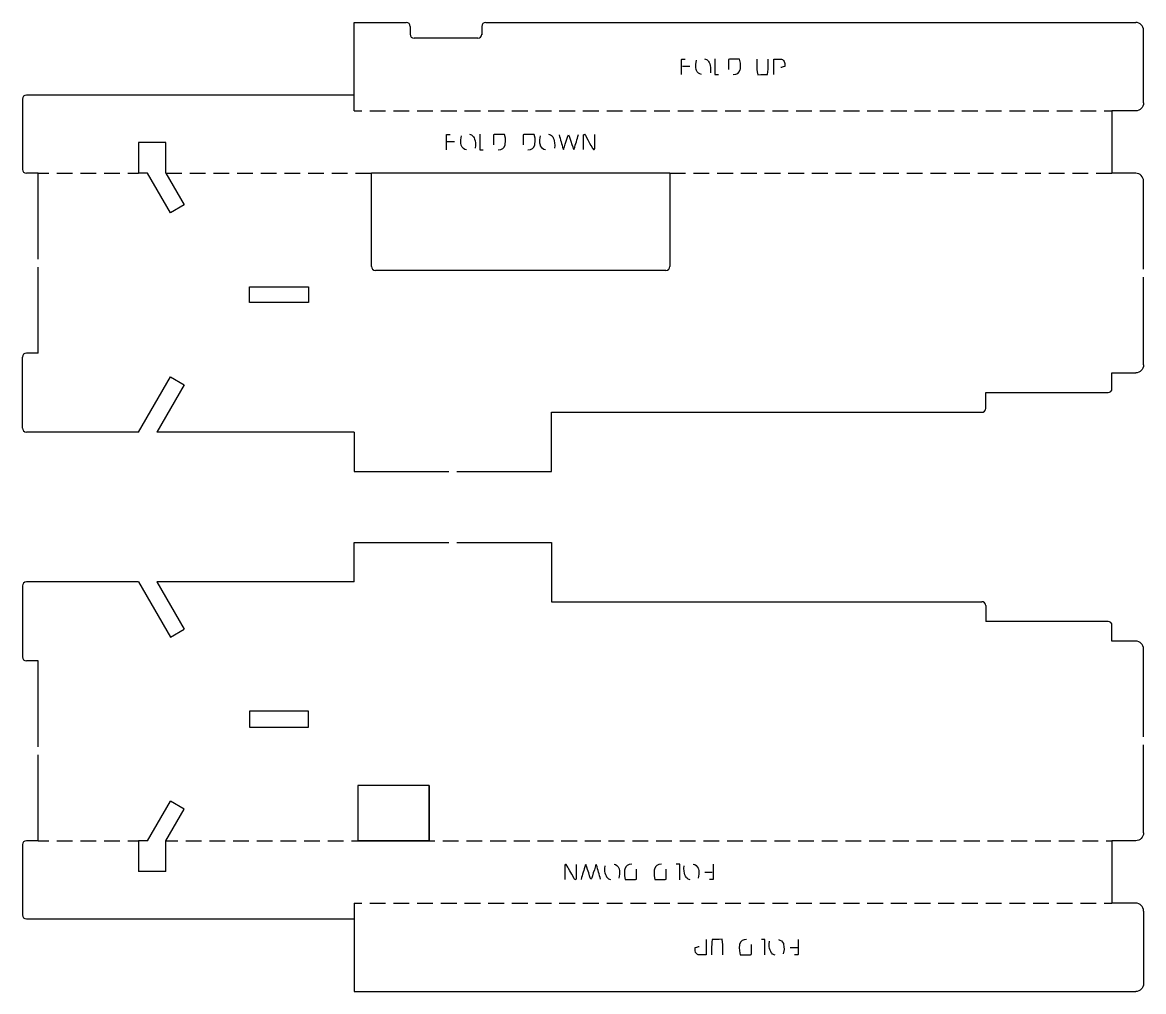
# Model space of a CAD drawing. Extents: x -8.5 to 23.4, y -6.8 to 11.8.
# Drawn here: x -7.21 to -1.62, y -0.21 to 4.62 of the extents above; entities that cross this region are included whole.
import ezdxf

# ---------------------------------------------------------------- set-up
doc = ezdxf.new("R2010")
doc.units = 0
doc.layers.add('Layer_2', color=7, linetype='CONTINUOUS')

msp = doc.modelspace()

# ---------------------------------------------------------------- linework, layer by layer
at = {"layer": 'Layer_2', "color": 1}
for points in [[(-5.5559, 4.620721), (-5.295628, 4.620721)], [(-5.5559, 4.179489), (-5.5559, 4.620721)], [(-5.275943, 4.601036), (-5.275943, 4.561666)], [(-4.918857, 4.601036), (-4.919132, 4.558367)], [(-4.899172, 4.620721), (-1.658262, 4.620721)], [(-4.938542, 4.541981), (-5.256258, 4.541981)], [(-1.618892, 4.218851), (-1.618892, 4.581351)], [(-5.5559, 4.258229), (-7.189758, 4.258229)], [(-7.209443, 4.238544), (-7.209443, 3.887627)], [(-5.5559, 4.179489), (-5.51653, 4.179489)], [(-5.47716, 4.179489), (-5.39842, 4.179489)], [(-5.35905, 4.179489), (-5.28031, 4.179489)], [(-5.240939, 4.179489), (-5.162199, 4.179489)], [(-5.122829, 4.179489), (-5.044089, 4.179489)], [(-5.004719, 4.179489), (-4.925979, 4.179489)], [(-4.886609, 4.179489), (-4.807869, 4.179489)], [(-4.768499, 4.179489), (-4.689758, 4.179489)], [(-4.650388, 4.179489), (-4.571648, 4.179489)], [(-4.532278, 4.179489), (-4.453538, 4.179489)], [(-4.414168, 4.179489), (-4.335428, 4.179489)], [(-4.296058, 4.179489), (-4.217317, 4.179489)], [(-4.177947, 4.179489), (-4.099207, 4.179489)], [(-4.059837, 4.179489), (-3.981097, 4.179489)], [(-3.941727, 4.179489), (-3.862987, 4.179489)], [(-3.823617, 4.179489), (-3.744876, 4.179489)], [(-3.705506, 4.179489), (-3.626766, 4.179489)], [(-3.587396, 4.179489), (-3.508656, 4.179489)], [(-3.469286, 4.179489), (-3.390546, 4.179489)], [(-3.351176, 4.179489), (-3.272436, 4.179489)], [(-3.233065, 4.179489), (-3.154325, 4.179489)], [(-3.114955, 4.179489), (-3.036215, 4.179489)], [(-2.996845, 4.179489), (-2.918105, 4.179489)], [(-2.878735, 4.179489), (-2.799995, 4.179489)], [(-2.760625, 4.179489), (-2.681884, 4.179489)], [(-2.642514, 4.179489), (-2.563774, 4.179489)], [(-2.524404, 4.179489), (-2.445664, 4.179489)], [(-2.406294, 4.179489), (-2.327554, 4.179489)], [(-2.288184, 4.179489), (-2.209443, 4.179489)], [(-2.170073, 4.179489), (-2.091333, 4.179489)], [(-2.051963, 4.179489), (-1.973223, 4.179489)], [(-1.933853, 4.179489), (-1.855113, 4.179489)], [(-1.815743, 4.179489), (-1.776373, 4.179489)], [(-1.776373, 4.179489), (-1.776373, 3.867942)], [(-1.658262, 4.179481), (-1.776373, 4.179489)], [(-4.411888, 3.985812), (-4.412462, 4.055281)], [(-6.494254, 4.022009), (-6.630636, 4.022009)], [(-6.630636, 4.022009), (-6.630636, 3.867942)], [(-6.494254, 3.867942), (-6.494254, 4.022009)], [(-7.130703, 3.867942), (-7.189758, 3.867942)], [(-7.130703, 3.438946), (-7.130703, 3.867942)], [(-7.130703, 3.867942), (-7.077518, 3.867942)], [(-7.038148, 3.867942), (-6.959408, 3.867942)], [(-6.920038, 3.867942), (-6.841298, 3.867942)], [(-6.801928, 3.867942), (-6.723187, 3.867942)], [(-6.683817, 3.867942), (-6.630636, 3.867942)], [(-6.585176, 3.867942), (-6.630636, 3.867942)], [(-6.471522, 3.671091), (-6.585176, 3.867942)], [(-6.494254, 3.867942), (-6.403333, 3.710461), (-6.471522, 3.671091)], [(-6.493581, 3.867942), (-6.414841, 3.867942)], [(-6.375471, 3.867942), (-6.296731, 3.867942)], [(-6.257361, 3.867942), (-6.178621, 3.867942)], [(-6.13925, 3.867942), (-6.06051, 3.867942)], [(-6.02114, 3.867942), (-5.9424, 3.867942)], [(-5.90303, 3.867942), (-5.82429, 3.867942)], [(-5.78492, 3.867942), (-5.70618, 3.867942)], [(-5.66681, 3.867942), (-5.588069, 3.867942)], [(-5.548699, 3.867942), (-5.469959, 3.867942)], [(-3.981097, 3.867942), (-5.469286, 3.867942)], [(-5.469286, 3.403375), (-5.469286, 3.867942)], [(-3.981097, 3.867942), (-3.981097, 3.403375)], [(-3.981097, 3.867942), (-3.902357, 3.867942)], [(-3.862987, 3.867942), (-3.784247, 3.867942)], [(-3.744876, 3.867942), (-3.666136, 3.867942)], [(-3.626766, 3.867942), (-3.548026, 3.867942)], [(-3.508656, 3.867942), (-3.429916, 3.867942)], [(-3.390546, 3.867942), (-3.311806, 3.867942)], [(-3.272436, 3.867942), (-3.193695, 3.867942)], [(-3.154325, 3.867942), (-3.075585, 3.867942)], [(-3.036215, 3.867942), (-2.957475, 3.867942)], [(-2.918105, 3.867942), (-2.839365, 3.867942)], [(-2.799995, 3.867942), (-2.721254, 3.867942)], [(-2.681884, 3.867942), (-2.603144, 3.867942)], [(-2.563774, 3.867942), (-2.485034, 3.867942)], [(-2.445664, 3.867942), (-2.366924, 3.867942)], [(-2.327554, 3.867942), (-2.248813, 3.867942)], [(-2.209443, 3.867942), (-2.130703, 3.867942)], [(-2.091333, 3.867942), (-2.012593, 3.867942)], [(-1.973223, 3.867942), (-1.894483, 3.867942)], [(-1.855113, 3.867942), (-1.776373, 3.867942)], [(-1.658262, 3.86795), (-1.776373, 3.867942)], [(-1.618892, 3.389734), (-1.618892, 3.82858)], [(-7.130703, 2.970591), (-7.130703, 3.399588)], [(-4.000782, 3.38369), (-5.449601, 3.38369)], [(-6.077554, 3.301155), (-5.782278, 3.301155), (-5.782278, 3.222415), (-6.077554, 3.222415), (-6.077554, 3.301155)], [(-1.618892, 2.911528), (-1.618892, 3.350375)], [(-7.130703, 2.970591), (-7.189758, 2.970591)], [(-7.209443, 2.596576), (-7.209443, 2.950907)], [(-6.630636, 2.57689), (-6.471522, 2.852481)], [(-6.471522, 2.852481), (-6.403333, 2.813111)], [(-1.776373, 2.793426), (-1.776373, 2.872166), (-1.658262, 2.872158)], [(-6.403333, 2.813111), (-6.539715, 2.57689)], [(-2.406294, 2.695001), (-2.406294, 2.773741), (-1.796058, 2.773741)], [(-4.571648, 2.38004), (-4.571648, 2.675316), (-2.425979, 2.675316)], [(-6.630636, 2.57689), (-7.189758, 2.57689)], [(-5.5559, 2.57689), (-6.539715, 2.57689)], [(-5.5559, 2.57689), (-5.5559, 2.38004)], [(-5.5559, 2.38004), (-5.083459, 2.38004)], [(-5.044089, 2.38004), (-4.571648, 2.38004)], [(-5.5559, 2.02578), (-5.083459, 2.02578)], [(-5.5559, 1.82893), (-5.5559, 2.02578)], [(-5.044089, 2.02578), (-4.571648, 2.02578)], [(-4.571648, 2.02578), (-4.571648, 1.730505)], [(-7.209443, 1.809245), (-7.209443, 1.454915)], [(-6.630636, 1.82893), (-7.189758, 1.82893)], [(-6.630636, 1.82893), (-6.471522, 1.553339)], [(-6.539715, 1.82893), (-6.403333, 1.592709)], [(-5.5559, 1.82893), (-6.539715, 1.82893)], [(-4.571648, 1.730505), (-2.425979, 1.730505)], [(-2.406294, 1.71082), (-2.406294, 1.63208)], [(-1.796058, 1.63208), (-2.406294, 1.63208)], [(-6.471522, 1.553339), (-6.403333, 1.592709)], [(-1.658262, 1.533662), (-1.776373, 1.533655), (-1.776373, 1.612395)], [(-1.618892, 1.055446), (-1.618892, 1.494292)], [(-7.130703, 1.435229), (-7.189758, 1.435229)], [(-7.130703, 1.006234), (-7.130703, 1.435229)], [(-6.077554, 1.183407), (-6.077554, 1.104666)], [(-5.782278, 1.183407), (-6.077554, 1.183407)], [(-5.782278, 1.104666), (-5.782278, 1.183407)], [(-6.077554, 1.104666), (-5.782278, 1.104666)], [(-1.618892, 0.577242), (-1.618892, 1.016088)], [(-7.130703, 0.53788), (-7.130703, 0.966876)], [(-6.585176, 0.53788), (-6.471522, 0.734729)], [(-6.403333, 0.695359), (-6.471522, 0.734729)], [(-6.494254, 0.53788), (-6.403333, 0.695359)], [(-7.209443, 0.518194), (-7.209443, 0.167277)], [(-7.130703, 0.53788), (-7.189758, 0.53788)], [(-7.130703, 0.53788), (-7.189758, 0.53788)], [(-7.130703, 0.53788), (-7.189758, 0.53788)], [(-7.130703, 0.53788), (-7.077518, 0.53788)], [(-7.038148, 0.53788), (-6.959408, 0.53788)], [(-6.920038, 0.53788), (-6.841298, 0.53788)], [(-6.801928, 0.53788), (-6.723187, 0.53788)], [(-6.683817, 0.53788), (-6.630636, 0.53788)], [(-6.585176, 0.53788), (-6.630636, 0.53788)], [(-6.630636, 0.53788), (-6.630636, 0.383813)], [(-6.494254, 0.53788), (-6.434526, 0.537875)], [(-6.494254, 0.383813), (-6.494254, 0.53788)], [(-6.395156, 0.537875), (-6.316416, 0.537875)], [(-6.277046, 0.537875), (-6.198306, 0.537875)], [(-6.158936, 0.537875), (-6.080195, 0.537875)], [(-6.040825, 0.537875), (-5.962085, 0.537875)], [(-5.922715, 0.537875), (-5.843975, 0.537875)], [(-5.804605, 0.537875), (-5.725865, 0.537875)], [(-5.686495, 0.537875), (-5.607754, 0.537875)], [(-5.568384, 0.537875), (-5.536223, 0.537867)], [(-5.181892, 0.537875), (-5.152361, 0.537875)], [(-5.112991, 0.537875), (-5.034251, 0.537875)], [(-4.99488, 0.537875), (-4.91614, 0.537875)], [(-4.87677, 0.537875), (-4.79803, 0.537875)], [(-4.75866, 0.537875), (-4.67992, 0.537875)], [(-4.64055, 0.537875), (-4.56181, 0.537875)], [(-4.522439, 0.537875), (-4.443699, 0.537875)], [(-4.404329, 0.537875), (-4.325589, 0.537875)], [(-4.286219, 0.537875), (-4.207479, 0.537875)], [(-4.168109, 0.537875), (-4.089369, 0.537875)], [(-4.049999, 0.537875), (-3.971258, 0.537875)], [(-3.931888, 0.537875), (-3.853148, 0.537875)], [(-3.813778, 0.537875), (-3.735038, 0.537875)], [(-3.695668, 0.537875), (-3.616928, 0.537875)], [(-3.577558, 0.537875), (-3.498817, 0.537875)], [(-3.459447, 0.537875), (-3.380707, 0.537875)], [(-3.341337, 0.537875), (-3.262597, 0.537875)], [(-3.223227, 0.537875), (-3.144487, 0.537875)], [(-3.105117, 0.537875), (-3.026376, 0.537875)], [(-2.987006, 0.537875), (-2.908266, 0.537875)], [(-2.868896, 0.537875), (-2.790156, 0.537875)], [(-2.750786, 0.537875), (-2.672046, 0.537875)], [(-2.632676, 0.537875), (-2.553936, 0.537875)], [(-2.514565, 0.537875), (-2.435825, 0.537875)], [(-2.396455, 0.537875), (-2.317715, 0.537875)], [(-2.278345, 0.537875), (-2.199605, 0.537875)], [(-2.160235, 0.537875), (-2.081495, 0.537875)], [(-2.042125, 0.537875), (-1.963384, 0.537875)], [(-1.924014, 0.537875), (-1.845274, 0.537875)], [(-1.805904, 0.537875), (-1.776373, 0.53788)], [(-1.776373, 0.53788), (-1.776373, 0.226332)], [(-1.658262, 0.537872), (-1.776373, 0.53788)], [(-4.448617, 0.420013), (-4.448041, 0.350545)], [(-6.494254, 0.383813), (-6.630636, 0.383813)], [(-5.5559, 0.226332), (-5.51653, 0.226332)], [(-5.5559, 0.226332), (-5.5559, -0.2149)], [(-5.47716, 0.226332), (-5.39842, 0.226332)], [(-5.35905, 0.226332), (-5.28031, 0.226332)], [(-5.240939, 0.226332), (-5.162199, 0.226332)], [(-5.122829, 0.226332), (-5.044089, 0.226332)], [(-5.004719, 0.226332), (-4.925979, 0.226332)], [(-4.886609, 0.226332), (-4.807869, 0.226332)], [(-4.768499, 0.226332), (-4.689758, 0.226332)], [(-4.650388, 0.226332), (-4.571648, 0.226332)], [(-4.532278, 0.226332), (-4.453538, 0.226332)], [(-4.414168, 0.226332), (-4.335428, 0.226332)], [(-4.296058, 0.226332), (-4.217317, 0.226332)], [(-4.177947, 0.226332), (-4.099207, 0.226332)], [(-4.059837, 0.226332), (-3.981097, 0.226332)], [(-3.941727, 0.226332), (-3.862987, 0.226332)], [(-3.823617, 0.226332), (-3.744876, 0.226332)], [(-3.705506, 0.226332), (-3.626766, 0.226332)], [(-3.587396, 0.226332), (-3.508656, 0.226332)], [(-3.469286, 0.226332), (-3.390546, 0.226332)], [(-3.351176, 0.226332), (-3.272436, 0.226332)], [(-3.233065, 0.226332), (-3.154325, 0.226332)], [(-3.114955, 0.226332), (-3.036215, 0.226332)], [(-2.996845, 0.226332), (-2.918105, 0.226332)], [(-2.878735, 0.226332), (-2.799995, 0.226332)], [(-2.760625, 0.226332), (-2.681884, 0.226332)], [(-2.642514, 0.226332), (-2.563774, 0.226332)], [(-2.524404, 0.226332), (-2.445664, 0.226332)], [(-2.406294, 0.226332), (-2.327554, 0.226332)], [(-2.288184, 0.226332), (-2.209443, 0.226332)], [(-2.170073, 0.226332), (-2.091333, 0.226332)], [(-2.051963, 0.226332), (-1.973223, 0.226332)], [(-1.933853, 0.226332), (-1.855113, 0.226332)], [(-1.815743, 0.226332), (-1.776373, 0.226332)], [(-1.658262, 0.22634), (-1.776373, 0.226332)], [(-1.618892, 0.18697), (-1.618892, -0.175538)], [(-7.189758, 0.147592), (-5.5559, 0.147592)], [(-5.5559, -0.2149), (-1.658262, -0.214908)]]:
    msp.add_lwpolyline(points, dxfattribs=at)
for points in [[(-5.536223, 0.813458), (-5.536223, 0.813458), (-5.536223, 0.813458), (-5.536223, 0.813458)], [(-5.181892, 0.537867), (-5.181892, 0.813458), (-5.181892, 0.537867), (-5.181892, 0.537867)], [(-5.536223, 0.537867), (-5.181892, 0.537867), (-5.181892, 0.537867), (-5.536223, 0.537867), (-5.536223, 0.537867)]]:
    msp.add_lwpolyline(points, close=True, dxfattribs=at)
for points in [[(-5.275943, 4.601036), (-5.275943, 4.611906), (-5.284758, 4.620721), (-5.295628, 4.620721)], [(-4.899172, 4.620721), (-4.910046, 4.620721), (-4.918857, 4.611906), (-4.918857, 4.601036)], [(-1.618892, 4.581351), (-1.618892, 4.603092), (-1.636522, 4.620721), (-1.658262, 4.620721)], [(-5.275943, 4.561666), (-5.275943, 4.550796), (-5.267132, 4.541981), (-5.256258, 4.541981)], [(-4.938542, 4.541981), (-4.927672, 4.541981), (-4.918857, 4.550796), (-4.918857, 4.561666)], [(-3.922915, 4.434958), (-3.922915, 4.434958), (-3.922915, 4.437985), (-3.920879, 4.437784)], [(-3.922837, 4.360741), (-3.922859, 4.385481), (-3.922892, 4.410221), (-3.922914, 4.434958)], [(-3.920879, 4.437784), (-3.918415, 4.437784), (-3.918415, 4.437784), (-3.904171, 4.437784)], [(-3.848298, 4.38158), (-3.848298, 4.38158), (-3.856601, 4.401458), (-3.847892, 4.431863)], [(-3.808085, 4.439477), (-3.80131, 4.438005), (-3.795231, 4.435127), (-3.790636, 4.429784)], [(-3.790636, 4.429784), (-3.790636, 4.429784), (-3.772676, 4.40891), (-3.778829, 4.36969)], [(-3.756187, 4.438162), (-3.756184, 4.414304), (-3.756184, 4.39045), (-3.756187, 4.366592)], [(-3.684365, 4.437048), (-3.689495, 4.437092), (-3.688703, 4.434426), (-3.688703, 4.430206)], [(-3.688703, 4.430206), (-3.688703, 4.430206), (-3.688703, 4.407611), (-3.688703, 4.385021)], [(-3.669058, 4.436903), (-3.676711, 4.436981), (-3.684365, 4.437048), (-3.684365, 4.437048)], [(-3.632991, 4.436564), (-3.661404, 4.436832), (-3.661404, 4.436832), (-3.669058, 4.436903)], [(-3.630369, 4.38558), (-3.630369, 4.38558), (-3.624636, 4.410607), (-3.632991, 4.436564)], [(-3.547105, 4.437607), (-3.547105, 4.424765), (-3.547105, 4.411926), (-3.547105, 4.399084)], [(-3.490691, 4.398454), (-3.490691, 4.411647), (-3.490691, 4.424836), (-3.490691, 4.438029)], [(-3.463293, 4.436863), (-3.458081, 4.436941), (-3.458081, 4.436941), (-3.450014, 4.437068)], [(-3.463132, 4.431048), (-3.463132, 4.431048), (-3.463132, 4.436123), (-3.463293, 4.436863)], [(-3.463132, 4.360741), (-3.463132, 4.384178), (-3.463132, 4.407615), (-3.463132, 4.431048)], [(-3.450014, 4.437068), (-3.441951, 4.43719), (-3.433884, 4.437312), (-3.433884, 4.437312)], [(-3.433884, 4.437312), (-3.427333, 4.437412), (-3.420691, 4.436572), (-3.416211, 4.432804)], [(-3.416211, 4.432804), (-3.416211, 4.432804), (-3.405026, 4.423403), (-3.40777, 4.400993)], [(-3.88179, 4.400107), (-3.893999, 4.400107), (-3.906207, 4.400107), (-3.918416, 4.400107)], [(-3.823597, 4.360741), (-3.834373, 4.363426), (-3.843983, 4.371249), (-3.848298, 4.38158)], [(-3.756502, 4.360706), (-3.752431, 4.360739), (-3.752431, 4.360739), (-3.739297, 4.360867)], [(-3.756187, 4.366592), (-3.756187, 4.366592), (-3.756187, 4.363076), (-3.756501, 4.360706)], [(-3.664707, 4.360741), (-3.64627, 4.360741), (-3.634597, 4.367127), (-3.630369, 4.38558)], [(-3.547105, 4.399084), (-3.547105, 4.399084), (-3.547105, 4.37832), (-3.543006, 4.359891)], [(-3.543006, 4.359891), (-3.51742, 4.360773), (-3.51742, 4.360773), (-3.493731, 4.361592)], [(-3.493731, 4.361592), (-3.490691, 4.379521), (-3.490691, 4.398454), (-3.490691, 4.398454)], [(-3.40777, 4.400993), (-3.422719, 4.396828), (-3.422719, 4.396828), (-3.42823, 4.395292)], [(-7.189758, 4.258229), (-7.200628, 4.258229), (-7.209443, 4.249414), (-7.209443, 4.238544)], [(-1.618892, 4.218851), (-1.618892, 4.197111), (-1.636522, 4.179481), (-1.658262, 4.179481)], [(-5.095226, 4.059414), (-5.095226, 4.059414), (-5.095226, 4.062438), (-5.09319, 4.062237)], [(-5.095148, 3.985194), (-5.09517, 4.009934), (-5.095203, 4.034674), (-5.095225, 4.059414)], [(-5.09319, 4.062237), (-5.090726, 4.062237), (-5.090726, 4.062237), (-5.076482, 4.062237)], [(-5.020605, 4.005186), (-5.020605, 4.005186), (-5.028908, 4.025064), (-5.020204, 4.055469)], [(-4.980392, 4.063088), (-4.973617, 4.061615), (-4.967538, 4.058733), (-4.962943, 4.053395)], [(-4.962943, 4.053395), (-4.962943, 4.053395), (-4.944983, 4.032521), (-4.951136, 3.993292)], [(-4.928491, 4.06243), (-4.928491, 4.038572), (-4.928491, 4.014714), (-4.928491, 3.990855)], [(-4.856668, 4.061871), (-4.861794, 4.061915), (-4.861002, 4.059249), (-4.861002, 4.055029)], [(-4.861002, 4.055029), (-4.861002, 4.055029), (-4.861002, 4.032434), (-4.861002, 4.00984)], [(-4.841357, 4.061726), (-4.849014, 4.061804), (-4.856668, 4.06187), (-4.856668, 4.06187)], [(-4.80529, 4.061387), (-4.833703, 4.061655), (-4.833703, 4.061655), (-4.841357, 4.061726)], [(-4.802668, 4.010403), (-4.802668, 4.010403), (-4.796936, 4.035426), (-4.80529, 4.061387)], [(-4.708711, 4.061871), (-4.713837, 4.061915), (-4.713046, 4.059249), (-4.713046, 4.055029)], [(-4.713046, 4.055029), (-4.713046, 4.055029), (-4.713046, 4.032434), (-4.713046, 4.00984)], [(-4.6934, 4.061726), (-4.701054, 4.061804), (-4.708711, 4.06187), (-4.708711, 4.06187)], [(-4.657333, 4.061387), (-4.685747, 4.061655), (-4.685747, 4.061655), (-4.6934, 4.061726)], [(-4.654711, 4.010403), (-4.654711, 4.010403), (-4.648979, 4.035426), (-4.657333, 4.061387)], [(-4.625715, 4.005186), (-4.625715, 4.005186), (-4.634018, 4.025064), (-4.625309, 4.055469)], [(-4.585502, 4.063088), (-4.578727, 4.061615), (-4.572648, 4.058733), (-4.568054, 4.053395)], [(-4.568054, 4.053395), (-4.568054, 4.053395), (-4.550093, 4.032521), (-4.556243, 3.993292)], [(-4.533699, 4.060273), (-4.527073, 4.036906), (-4.520451, 4.01354), (-4.513825, 3.990174)], [(-4.502861, 4.012489), (-4.495628, 4.034592), (-4.4884, 4.056694), (-4.4884, 4.056694)], [(-4.4884, 4.056694), (-4.486758, 4.061721), (-4.485554, 4.060966), (-4.484058, 4.056485)], [(-4.484058, 4.056485), (-4.484058, 4.056485), (-4.476664, 4.034379), (-4.469274, 4.012276)], [(-4.457884, 3.989961), (-4.45081, 4.013611), (-4.443731, 4.037257), (-4.436656, 4.060902)], [(-4.412463, 4.055281), (-4.412463, 4.055281), (-4.412529, 4.063607), (-4.406041, 4.063359)], [(-4.406041, 4.063359), (-4.401746, 4.055698), (-4.401746, 4.055698), (-4.401746, 4.055698)], [(-4.401746, 4.055698), (-4.365872, 3.991737), (-4.365872, 3.991737), (-4.365872, 3.991737)], [(-4.355156, 3.992155), (-4.355156, 3.992155), (-4.355156, 3.992155), (-4.35573, 4.061623)], [(-5.054097, 4.02456), (-5.066306, 4.024556), (-5.078514, 4.024556), (-5.090727, 4.02456)], [(-4.995904, 3.984347), (-5.00668, 3.987032), (-5.01629, 3.994855), (-5.020605, 4.005186)], [(-4.928491, 3.990855), (-4.928491, 3.990855), (-4.928491, 3.98734), (-4.92881, 3.984969)], [(-4.92881, 3.984969), (-4.924739, 3.985013), (-4.924739, 3.985013), (-4.911605, 3.985131)], [(-4.837006, 3.985564), (-4.818569, 3.985564), (-4.806896, 3.991946), (-4.802668, 4.010403)], [(-4.68905, 3.985564), (-4.670613, 3.985564), (-4.658939, 3.991946), (-4.654711, 4.010403)], [(-4.601014, 3.984347), (-4.61179, 3.987032), (-4.6214, 3.994855), (-4.625715, 4.005186)], [(-4.513825, 3.990174), (-4.513825, 3.990174), (-4.512424, 3.985233), (-4.511392, 3.986403)], [(-4.511392, 3.986403), (-4.510089, 3.990383), (-4.510089, 3.990383), (-4.502861, 4.012489)], [(-4.469274, 4.012276), (-4.46188, 3.990174), (-4.46188, 3.990174), (-4.460506, 3.986064)], [(-4.460506, 3.986064), (-4.459459, 3.984705), (-4.457884, 3.989961), (-4.457884, 3.989961)], [(-4.365872, 3.991737), (-4.361577, 3.984076), (-4.355089, 3.983828), (-4.355156, 3.992155)], [(-7.209443, 3.887627), (-7.209443, 3.876753), (-7.200628, 3.867942), (-7.189758, 3.867942)], [(-1.618892, 3.82858), (-1.618892, 3.85032), (-1.636522, 3.86795), (-1.658262, 3.86795)], [(-5.469286, 3.403375), (-5.469286, 3.392501), (-5.460471, 3.38369), (-5.449601, 3.38369)], [(-4.000782, 3.38369), (-3.989912, 3.38369), (-3.981097, 3.392501), (-3.981097, 3.403375)], [(-7.189758, 2.970591), (-7.200628, 2.970591), (-7.209443, 2.961777), (-7.209443, 2.950907)], [(-1.618892, 2.911528), (-1.618892, 2.889788), (-1.636522, 2.872158), (-1.658262, 2.872158)], [(-1.796058, 2.773741), (-1.785187, 2.773741), (-1.776373, 2.782556), (-1.776373, 2.793426)], [(-2.425979, 2.675316), (-2.415109, 2.675316), (-2.406294, 2.684131), (-2.406294, 2.695001)], [(-7.209443, 2.596576), (-7.209443, 2.585706), (-7.200628, 2.57689), (-7.189758, 2.57689)], [(-7.189758, 1.82893), (-7.200628, 1.82893), (-7.209443, 1.820115), (-7.209443, 1.809245)], [(-2.406294, 1.71082), (-2.406294, 1.72169), (-2.415109, 1.730505), (-2.425979, 1.730505)], [(-1.776373, 1.612395), (-1.776373, 1.623265), (-1.785187, 1.63208), (-1.796058, 1.63208)], [(-1.618892, 1.494292), (-1.618892, 1.516032), (-1.636522, 1.533662), (-1.658262, 1.533662)], [(-7.209443, 1.454915), (-7.209443, 1.444045), (-7.200628, 1.435229), (-7.189758, 1.435229)], [(-5.181892, 0.813458), (-5.181892, 0.813458), (-5.181892, 0.813458), (-5.536223, 0.813458)], [(-5.536223, 0.813458), (-5.536223, 0.537867), (-5.536223, 0.537867), (-5.536223, 0.537867)], [(-1.618892, 0.577242), (-1.618892, 0.555502), (-1.636522, 0.537872), (-1.658262, 0.537872)], [(-7.189758, 0.53788), (-7.200628, 0.53788), (-7.209443, 0.529068), (-7.209443, 0.518194)], [(-4.494633, 0.414088), (-4.498928, 0.42175), (-4.505416, 0.421997), (-4.505349, 0.413666)], [(-4.505349, 0.413666), (-4.505349, 0.413666), (-4.505349, 0.413666), (-4.504774, 0.344197)], [(-4.458759, 0.350127), (-4.494633, 0.414088), (-4.494633, 0.414088), (-4.494633, 0.414088)], [(-4.402621, 0.415867), (-4.409695, 0.392217), (-4.416774, 0.368572), (-4.423849, 0.344926)], [(-4.399999, 0.419765), (-4.401045, 0.421123), (-4.402621, 0.415867), (-4.402621, 0.415867)], [(-4.391231, 0.393552), (-4.398625, 0.415654), (-4.398625, 0.415654), (-4.399999, 0.419765)], [(-4.376447, 0.349343), (-4.376447, 0.349343), (-4.383841, 0.37145), (-4.391231, 0.393552)], [(-4.357644, 0.393336), (-4.364876, 0.371234), (-4.372105, 0.349132), (-4.372105, 0.349132)], [(-4.349113, 0.419423), (-4.350416, 0.415443), (-4.350416, 0.415443), (-4.357644, 0.393336)], [(-4.34668, 0.415651), (-4.34668, 0.415651), (-4.348081, 0.420592), (-4.349113, 0.419423)], [(-4.326806, 0.345553), (-4.333432, 0.368918), (-4.340054, 0.392285), (-4.34668, 0.415651)], [(-4.292451, 0.352431), (-4.292451, 0.352431), (-4.310412, 0.373305), (-4.304262, 0.412533)], [(-4.259491, 0.421477), (-4.248715, 0.418793), (-4.239105, 0.41097), (-4.23479, 0.40064)], [(-4.23479, 0.40064), (-4.23479, 0.40064), (-4.226487, 0.380762), (-4.235195, 0.350356)], [(-4.205794, 0.395423), (-4.205794, 0.395423), (-4.211526, 0.3704), (-4.203172, 0.344438)], [(-4.171455, 0.420262), (-4.189892, 0.420262), (-4.201565, 0.41388), (-4.205794, 0.395423)], [(-4.147459, 0.350792), (-4.147459, 0.350792), (-4.147459, 0.373386), (-4.147459, 0.395981)], [(-4.057837, 0.395423), (-4.057837, 0.395423), (-4.063569, 0.3704), (-4.055215, 0.344438)], [(-4.023499, 0.420262), (-4.041936, 0.420262), (-4.053609, 0.41388), (-4.057837, 0.395423)], [(-3.999502, 0.350792), (-3.999502, 0.350792), (-3.999502, 0.373386), (-3.999502, 0.395981)], [(-3.931695, 0.420856), (-3.935766, 0.420856), (-3.935766, 0.420856), (-3.9489, 0.42069)], [(-3.932014, 0.41497), (-3.932014, 0.41497), (-3.932014, 0.418485), (-3.931695, 0.420856)], [(-3.932014, 0.343395), (-3.932014, 0.367253), (-3.932014, 0.391112), (-3.932014, 0.41497)], [(-3.897562, 0.352431), (-3.897562, 0.352431), (-3.915522, 0.373305), (-3.909369, 0.412533)], [(-3.864601, 0.421477), (-3.853825, 0.418793), (-3.844215, 0.41097), (-3.8399, 0.40064)], [(-3.8399, 0.40064), (-3.8399, 0.40064), (-3.831597, 0.380762), (-3.840301, 0.350356)], [(-3.765357, 0.420632), (-3.765334, 0.395891), (-3.765301, 0.371151), (-3.765279, 0.346411)], [(-4.454463, 0.342466), (-4.458759, 0.350127), (-4.458759, 0.350127), (-4.458759, 0.350127)], [(-4.448042, 0.350545), (-4.448042, 0.350545), (-4.447975, 0.342218), (-4.454463, 0.342466)], [(-4.372105, 0.349132), (-4.373747, 0.344104), (-4.374951, 0.34486), (-4.376447, 0.349343)], [(-4.275002, 0.342737), (-4.281778, 0.34421), (-4.287857, 0.347092), (-4.292451, 0.352431)], [(-4.203172, 0.344438), (-4.174758, 0.344172), (-4.174758, 0.344172), (-4.167105, 0.344094)], [(-4.167105, 0.344094), (-4.159451, 0.343983), (-4.151794, 0.34395), (-4.151794, 0.34395)], [(-4.151794, 0.34395), (-4.146668, 0.34395), (-4.147459, 0.346572), (-4.147459, 0.350792)], [(-4.055215, 0.344438), (-4.026802, 0.344172), (-4.026802, 0.344172), (-4.019148, 0.344094)], [(-4.019148, 0.344094), (-4.011491, 0.343983), (-4.003837, 0.34395), (-4.003837, 0.34395)], [(-4.003837, 0.34395), (-3.998711, 0.34395), (-3.999502, 0.346572), (-3.999502, 0.350792)], [(-3.880113, 0.342737), (-3.886888, 0.34421), (-3.892967, 0.347092), (-3.897562, 0.352431)], [(-3.806408, 0.381265), (-3.794199, 0.38127), (-3.781991, 0.38127), (-3.769778, 0.381265)], [(-3.767314, 0.343588), (-3.769779, 0.343588), (-3.769779, 0.343588), (-3.784023, 0.343588)], [(-3.765279, 0.346411), (-3.765279, 0.346411), (-3.765279, 0.343387), (-3.767314, 0.343588)], [(-1.618892, 0.18697), (-1.618892, 0.20871), (-1.636522, 0.22634), (-1.658262, 0.22634)], [(-7.209443, 0.167277), (-7.209443, 0.156407), (-7.200628, 0.147592), (-7.189758, 0.147592)], [(-3.847164, -0.026975), (-3.847164, -0.026975), (-3.858349, -0.017573), (-3.855605, 0.004836)], [(-3.855605, 0.004836), (-3.840656, 0.009002), (-3.840656, 0.009002), (-3.835145, 0.010537)], [(-3.800243, 0.045084), (-3.800243, 0.021647), (-3.800243, -0.00179), (-3.800243, -0.025223)], [(-3.769644, 0.044234), (-3.772684, 0.026305), (-3.772684, 0.007372), (-3.772684, 0.007372)], [(-3.772684, 0.007372), (-3.772684, -0.005822), (-3.772684, -0.01901), (-3.772684, -0.032204)], [(-3.720369, 0.045934), (-3.745955, 0.045056), (-3.745955, 0.045056), (-3.769644, 0.044234)], [(-3.71627, 0.006742), (-3.71627, 0.006742), (-3.71627, 0.027505), (-3.720369, 0.045934)], [(-3.71627, -0.031782), (-3.71627, -0.018939), (-3.71627, -0.0061), (-3.71627, 0.006742)], [(-3.633006, 0.020245), (-3.633006, 0.020245), (-3.638739, -0.004782), (-3.630384, -0.030738)], [(-3.598668, 0.045084), (-3.617105, 0.045084), (-3.628778, 0.038698), (-3.633006, 0.020245)], [(-3.574672, -0.024374), (-3.574672, -0.024374), (-3.574672, -0.001779), (-3.574672, 0.020812)], [(-3.506873, 0.04512), (-3.510944, 0.04512), (-3.510944, 0.04512), (-3.524078, 0.044964)], [(-3.507187, -0.032337), (-3.507191, -0.008479), (-3.507191, 0.015375), (-3.507187, 0.039234)], [(-3.507187, 0.039234), (-3.507187, 0.039234), (-3.507187, 0.04275), (-3.506872, 0.04512)], [(-3.472739, -0.023959), (-3.472739, -0.023959), (-3.490699, -0.003085), (-3.484546, 0.036135)], [(-3.439778, 0.045084), (-3.429002, 0.0424), (-3.419392, 0.034576), (-3.415077, 0.024245)], [(-3.415077, 0.024245), (-3.415077, 0.024245), (-3.406774, 0.004367), (-3.415482, -0.026038)], [(-3.381585, 0.005718), (-3.369376, 0.005718), (-3.357168, 0.005718), (-3.344959, 0.005718)], [(-3.340538, 0.045084), (-3.340515, 0.020344), (-3.340482, -0.004396), (-3.34046, -0.029133)], [(-3.829491, -0.031483), (-3.836042, -0.031594), (-3.842684, -0.030738), (-3.847164, -0.026975)], [(-3.813361, -0.031238), (-3.821424, -0.03136), (-3.829491, -0.031483), (-3.829491, -0.031483)], [(-3.800082, -0.031038), (-3.805294, -0.031149), (-3.805294, -0.031149), (-3.813361, -0.031238)], [(-3.800243, -0.025223), (-3.800243, -0.025223), (-3.800243, -0.030298), (-3.800082, -0.031038)], [(-3.630384, -0.030738), (-3.601971, -0.031005), (-3.601971, -0.031005), (-3.594317, -0.031072)], [(-3.594317, -0.031072), (-3.586664, -0.031183), (-3.57901, -0.031216), (-3.57901, -0.031216)], [(-3.57901, -0.031216), (-3.57388, -0.031216), (-3.574672, -0.028594), (-3.574672, -0.024374)], [(-3.45529, -0.033653), (-3.462065, -0.032179), (-3.468144, -0.029302), (-3.472739, -0.023959)], [(-3.342496, -0.031959), (-3.34496, -0.031959), (-3.34496, -0.031959), (-3.359204, -0.031959)], [(-3.34046, -0.029133), (-3.34046, -0.029133), (-3.34046, -0.03216), (-3.342496, -0.031959)], [(-1.618892, -0.175538), (-1.618892, -0.197278), (-1.636522, -0.214908), (-1.658262, -0.214908)]]:
    msp.add_open_spline(points, degree=3, dxfattribs=at)

doc.saveas('drawing.dxf')
